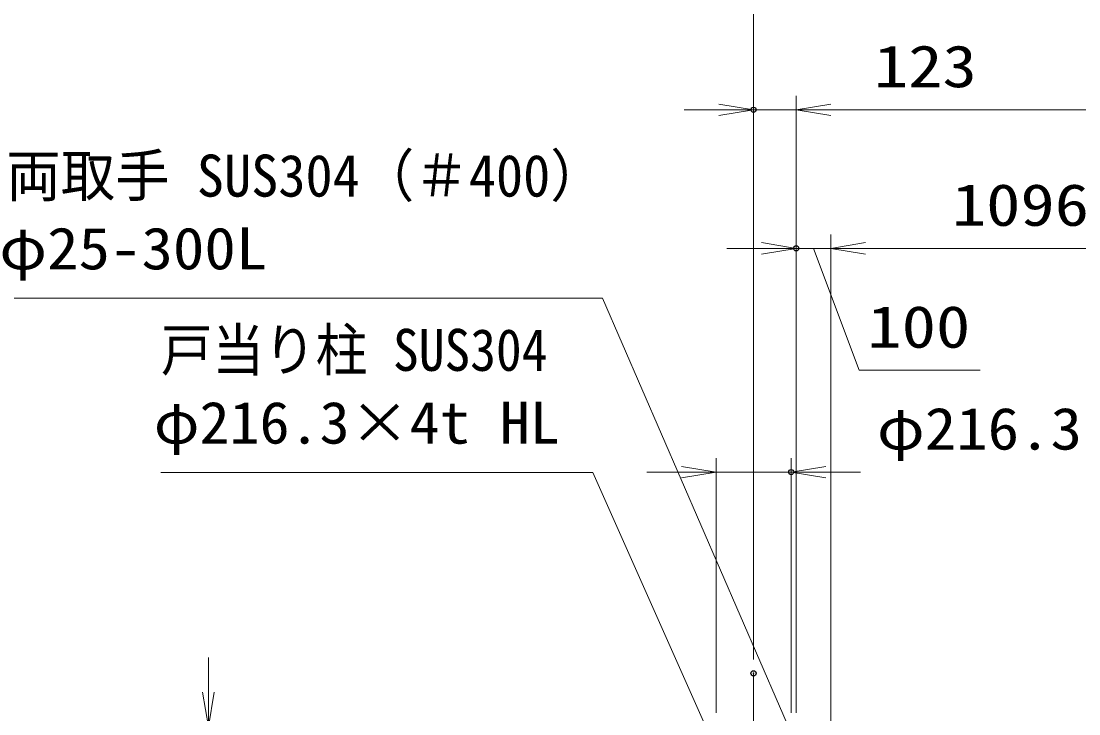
# Model space of a CAD drawing. Units: millimetres at full size. Extents: x -11880 to 11880, y -8400 to 8400.
# Drawn here: x -2761 to 289, y 791 to 2791 of the extents above; entities that cross this region are included whole.
import ezdxf
from ezdxf.enums import TextEntityAlignment as Align

# ---------------------------------------------------------------- set-up
doc = ezdxf.new("R2010")
doc.units = ezdxf.units.MM
doc.header["$LTSCALE"] = 30
doc.header["$PDMODE"] = 32
doc.header["$PDSIZE"] = 15
doc.linetypes.add('USER1', pattern=[18, 12, -1.5, 3, -1.5])
for name, color, linetype, lineweight in [('0-3_軸線', 200, 'USER1', 15), ('0-5_寸法線', 4, 'Continuous', 18), ('0-6_0', 7, 'Continuous', 18)]:
    doc.layers.add(name, color=color, linetype=linetype, lineweight=lineweight)
doc.layers.add('0-7_Defpoints', color=7, linetype='Continuous')
doc.styles.add('ＭＳ ゴシック', font='')
doc.styles.get('ＭＳ ゴシック').set_extended_font_data('MS Gothic')

# ---------------------------------------------------------------- blocks, each defined once
blk = doc.blocks.new('_Open')
at = {"layer": '0-6_0', "color": 4}
blk.add_line((-30, 5), (0, 0), dxfattribs=at)
blk.add_lwpolyline([(-30, -5), (0, 0), (-30, 0)], dxfattribs=at)
blk = doc.blocks.new('S294')
at = {"layer": '0-5_寸法線'}
for points in [[(16733570.2, 81915989.4), (16785146.2, 81915989.4), (16802185.7, 81876736.5), (16803380.3, 81873984.6)], [(16801727, 81876537.4), (16803380.3, 81873984.6), (16802644.3, 81876935.6)]]:
    blk.add_lwpolyline(points, dxfattribs=at)
at = {"layer": '0-5_寸法線', "color": 254, "style": 'ＭＳ ゴシック'}
for s, width, p in [('両取手 SUS304（＃400）', 0.95, (16733570.2, 81923689.9)), ('φ25-300L', 1.1, (16732965.4, 81917389.9))]:
    blk.add_text(s, height=3637, dxfattribs=dict(at, width=width)).set_placement(p, align=Align.BOTTOM_LEFT)
blk = doc.blocks.new('S311')
at = {"layer": '0-5_寸法線'}
for points in [[(16746945.5, 81900900.9), (16784323.1, 81900900.9), (16795738, 81875169.7), (16796954.5, 81872427.4)], [(16795281, 81874966.9), (16796954.5, 81872427.4), (16796195, 81875372.4)]]:
    blk.add_lwpolyline(points, dxfattribs=at)
at = {"layer": '0-5_寸法線', "color": 254, "style": 'ＭＳ ゴシック'}
for s, width, p in [('戸当り柱 SUS304', 0.9, (16746945.5, 81908601.4)), ('φ216.3×4t HL', 1.05, (16746340.7, 81902301.4))]:
    blk.add_text(s, height=3637, dxfattribs=dict(at, width=width)).set_placement(p, align=Align.BOTTOM_LEFT)

msp = doc.modelspace()

# ---------------------------------------------------------------- linework, layer by layer
at = {"layer": '0-3_軸線'}
msp.add_line((-648.99, 908.54), (-648.99, -565.6), dxfattribs=at)
at = {"layer": '0-5_寸法線'}
for p, q in [((-648.99, 948.54), (-648.99, 2918.42)), ((-648.99, 948.54), (-648.99, 2575.01)), ((-525.99, 793.97), (-525.99, 2575.01)), ((-525.99, 793.97), (-525.99, 2575.01)), ((-748.99, 2535.01), (-848.99, 2535.01)), ((-525.99, 2535.01), (-648.99, 2535.01)), ((-525.99, 2535.01), (5474.01, 2535.01)), ((-425.99, 2535.01), (-325.99, 2535.01)), ((-525.99, 793.97), (-525.99, 2175.01)), ((-425.99, 693.97), (-425.99, 2175.01)), ((-425.99, 693.97), (-425.99, 2175.01)), ((-625.99, 2135.01), (-725.99, 2135.01)), ((-425.99, 2135.01), (-525.99, 2135.01)), ((-425.99, 2135.01), (670.01, 2135.01)), ((-325.99, 2135.01), (-225.99, 2135.01)), ((-757.14, 793.97), (-757.14, 1529.15)), ((-540.84, 793.97), (-540.84, 1529.15)), ((-857.14, 1489.15), (-957.14, 1489.15)), ((-757.14, 1489.15), (-540.84, 1489.15)), ((-440.84, 1489.15), (-340.84, 1489.15)), ((-2221.38, 853.97), (-2221.38, 953.97))]:
    msp.add_line(p, q, dxfattribs=at)
msp.add_lwpolyline([(-475.99, 2135.01), (-343.99, 1783.16), (4.81, 1783.16)], dxfattribs=at)
at = {"layer": '0-7_Defpoints'}
for p in [(-648.99, 2535.01), (-525.99, 2135.01), (-540.84, 1489.15), (-648.99, 908.54)]:
    msp.add_point(p, dxfattribs=at)

# ---------------------------------------------------------------- block references
at = {"layer": '0-5_寸法線'}
for name, p, xscale, yscale in [('_Open', (-648.99, 2535.01), 3.333333, 3.333333), ('S294', (-560589.92, -2728541.35), 0.03333333, 0.03333333), ('_Open', (-525.99, 2135.01), 3.333333, 3.333333), ('S311', (-560589.92, -2728541.35), 0.03333333, 0.03333333), ('_Open', (-757.14, 1489.15), 3.333333, 3.333333)]:
    msp.add_blockref(name, p, dxfattribs=dict(at, xscale=xscale, yscale=yscale))
at = {"layer": '0-5_寸法線', "xscale": 3.333333, "yscale": 3.333333}
for p, rotation in [((-525.99, 2535.01), 180), ((-525.99, 2535.01), 180), ((-425.99, 2135.01), 180), ((-425.99, 2135.01), 180), ((-540.84, 1489.15), 180), ((-2221.38, 753.97), 270)]:
    msp.add_blockref('_Open', p, dxfattribs=dict(at, rotation=rotation))

# ---------------------------------------------------------------- texts
at = {"layer": '0-5_寸法線', "color": 254, "style": 'ＭＳ ゴシック'}
for s, width, p in [('123', 1.2, (-302.01, 2563.69)), ('1096', 1.2, (-77.19, 2163.69)), ('100', 1.2, (-320.79, 1811.84)), ('φ216.3', 1.1, (-293.13, 1517.84))]:
    msp.add_text(s, height=121.2, dxfattribs=dict(at, width=width)).set_placement(p, align=Align.BOTTOM_LEFT)

doc.saveas('drawing.dxf')
